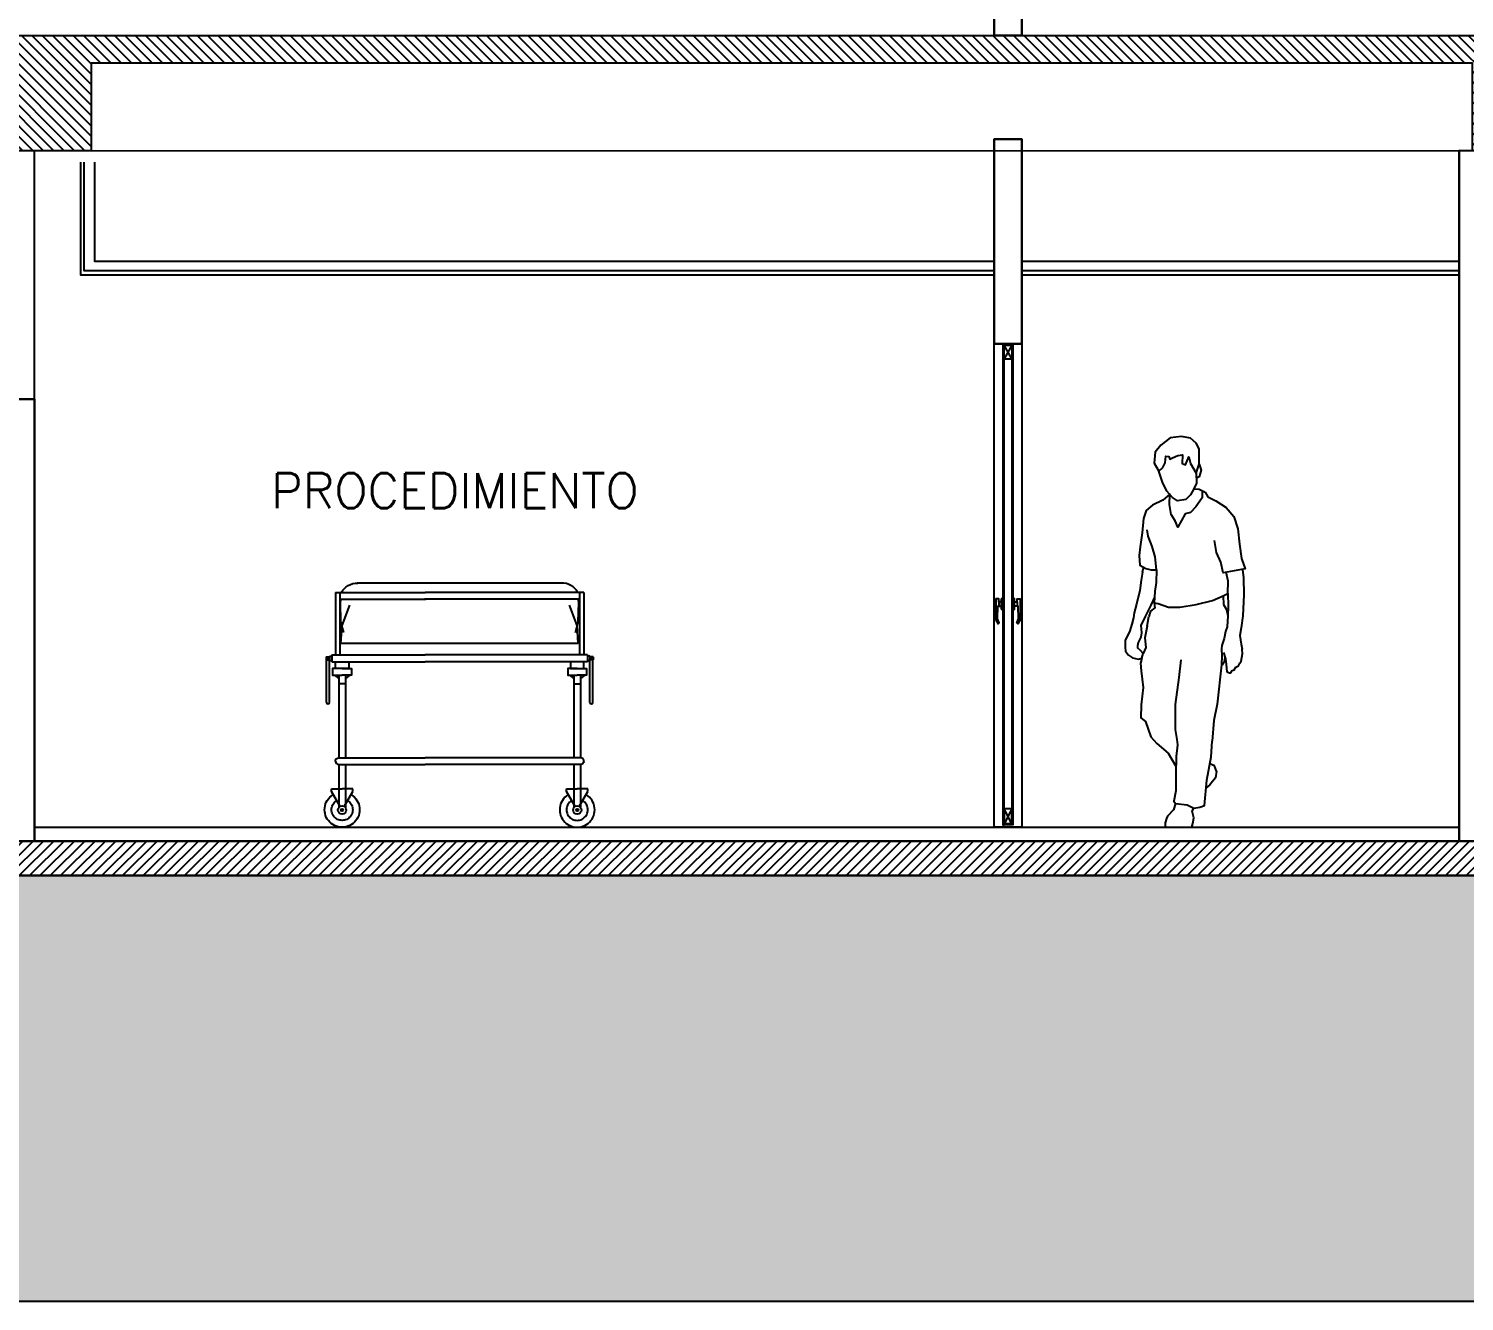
# Model space of a CAD drawing. Header units: millimetres. Extents: x 2056 to 4470, y 1400 to 3101.
# Drawn here: x 2163.26 to 2169.5, y 1469.62 to 1475.15 of the extents above; entities that cross this region are included whole.
import ezdxf

# ---------------------------------------------------------------- set-up
doc = ezdxf.new("R2010")
doc.units = ezdxf.units.MM
for name, color, linetype in [('A-ANNO-TEXT', 190, 'Continuous'), ('A-PLAN-1', 5, 'Continuous'), ('A-PLAN-2', 4, 'Continuous'), ('A-PLAN-3', 3, 'Continuous'), ('A-PLAN-4', 2, 'Continuous'), ('A-PLAN-5', 1, 'Continuous'), ('A-PLAN-6', 9, 'Continuous')]:
    doc.layers.add(name, color=color, linetype=linetype)
doc.layers.add('A-WALL', color=16, linetype='Continuous', lineweight=30)
doc.styles.add('ROMANS', font='romans')

# ---------------------------------------------------------------- blocks, each defined once
blk = doc.blocks.new('CAMILLA ALZ')
at = {"ltscale": 35}
for p, q in [((-0.0463, 1.0188), (0.3437, 1.0188)), ((0.9417, 1.0593), (0.049, 1.0593)), ((1.0337, 1.0188), (0.3437, 1.0188)), ((-0.0263, 0.9892), (0.3464, 0.9892)), ((1.0137, 0.9892), (0.341, 0.9892)), ((1.0093, 0.7972), (-0.0263, 0.7972)), ((-0.0863, 0.7385), (-0.0863, 0.7259)), ((-0.0863, 0.7385), (-0.0713, 0.7385)), ((-0.0863, 0.7357), (-0.0713, 0.7357)), ((-0.0863, 0.7287), (-0.0713, 0.7287)), ((-0.0863, 0.7259), (-0.0713, 0.7259)), ((-0.0851, 0.5408), (-0.0851, 0.7259)), ((-0.0725, 0.5408), (-0.0725, 0.7259)), ((-0.0713, 0.7421), (-0.0713, 0.7224)), ((-0.0713, 0.7421), (-0.0613, 0.7421)), ((-0.0713, 0.7224), (-0.0613, 0.7224)), ((-0.0613, 0.7472), (0.3437, 0.7472)), ((-0.0613, 0.7472), (-0.0613, 0.7172)), ((-0.0613, 0.7172), (0.3437, 0.7172)), ((1.0487, 0.7472), (1.0487, 0.7172)), ((1.0587, 0.7421), (1.0487, 0.7421)), ((1.0587, 0.7224), (1.0487, 0.7224)), ((1.0587, 0.7421), (1.0587, 0.7224)), ((1.0737, 0.7385), (1.0587, 0.7385)), ((1.0737, 0.7357), (1.0587, 0.7357)), ((1.0737, 0.7287), (1.0587, 0.7287)), ((1.0737, 0.7259), (1.0587, 0.7259)), ((1.0599, 0.5408), (1.0599, 0.7259)), ((1.0725, 0.5408), (1.0725, 0.7259)), ((1.0737, 0.7385), (1.0737, 0.7259)), ((-0.0501, 0.6594), (-0.032, 0.6442)), ((-0.032, 0.6594), (-0.032, 0.3003)), ((-0.002, 0.6594), (-0.002, 0.3003)), ((0.016, 0.6594), (-0.002, 0.6442)), ((0.9713, 0.6594), (0.9894, 0.6442)), ((0.9894, 0.6594), (0.9894, 0.3003)), ((1.0194, 0.6594), (1.0194, 0.3003)), ((1.0374, 0.6594), (1.0194, 0.6442)), ((-0.002, 0.621), (-0.032, 0.621)), ((0.9894, 0.621), (1.0194, 0.621)), ((-0.032, 0.3003), (0.3437, 0.3003)), ((-0.032, 0.2703), (-0.032, 0.0857)), ((-0.032, 0.2703), (0.3437, 0.2703)), ((-0.002, 0.2703), (-0.002, 0.0857)), ((1.0194, 0.3003), (0.3437, 0.3003)), ((1.0194, 0.2703), (0.3437, 0.2703)), ((0.9894, 0.2703), (0.9894, 0.0857)), ((1.0194, 0.2703), (1.0194, 0.0857)), ((-0.0638, 0.1656), (-0.0171, 0.1656)), ((-0.0638, 0.1541), (-0.0638, 0.1656)), ((-0.0261, 0.0889), (-0.0638, 0.1541)), ((0.0297, 0.1656), (-0.0171, 0.1656)), ((-0.008, 0.0889), (0.0297, 0.1541)), ((0.0297, 0.1541), (0.0297, 0.1656)), ((0.9577, 0.1656), (1.0044, 0.1656)), ((0.9577, 0.1541), (0.9577, 0.1656)), ((0.9953, 0.0889), (0.9577, 0.1541)), ((1.0511, 0.1656), (1.0044, 0.1656)), ((1.0135, 0.0889), (1.0511, 0.1541)), ((1.0511, 0.1541), (1.0511, 0.1656)), ((-0.032, -0.0003), (-0.032, -0.0018)), ((1.0194, -0.0003), (1.0194, -0.0018))]:
    blk.add_line(p, q, dxfattribs=at)
for p, q in [((1.0487, 0.7472), (0.3437, 0.7472)), ((1.0487, 0.7172), (0.3437, 0.7172))]:
    blk.add_line(p, q)
for points in [[(-0.0463, 1.0188), (-0.0463, 0.7472)], [(-0.0263, 1.0188), (-0.0263, 0.7472)], [(1.0137, 1.0188), (1.0137, 0.7472)], [(1.0337, 1.0188), (1.0337, 0.7472)], [(-0.0219, 0.7972), (-0.0172, 0.8755), (0.0166, 0.9631)], [(1.0093, 0.7972), (1.0046, 0.8755), (0.9708, 0.9631)], [(-0.017, 0.6883), (-0.0581, 0.6883), (-0.0581, 0.6594), (-0.017, 0.6594)], [(-0.017, 0.6883), (0.024, 0.6883), (0.024, 0.6594), (-0.017, 0.6594)], [(1.0044, 0.6883), (0.9633, 0.6883), (0.9633, 0.6594), (1.0044, 0.6594)], [(1.0044, 0.6883), (1.0454, 0.6883), (1.0454, 0.6594), (1.0044, 0.6594)]]:
    blk.add_lwpolyline(points, dxfattribs=at)
for points in [[(-0.0205, 1.0188, -0.279529), (0.0517, 1.0593, 0.016854)], [(1.0078, 1.0188, 0.279529), (0.9357, 1.0593, -0.016854)], [(-0.0091, 0.8448), (-0.0219, 0.8914), (-0.0239, 0.9754, -0.13545), (-0.0205, 0.9892, -0.583623)], [(0.9965, 0.8448), (1.0092, 0.8914), (1.0113, 0.9754, 0.13545), (1.0078, 0.9892, 0.583623)], [(-0.046, 0.2843, -0.406614), (-0.032, 0.3003, -0.36542)], [(-0.046, 0.2843, 0.36542), (-0.032, 0.2704, 0.36542)], [(1.0333, 0.2843, 0.406614), (1.0194, 0.3003, 0.36542)], [(1.0333, 0.2843, -0.36542), (1.0194, 0.2704, -0.36542)]]:
    blk.add_lwpolyline(points, format="xyb", dxfattribs=at)
for points in [[(-0.0463, 0.7172), (0.0123, 0.7172), (0.0123, 0.6883), (-0.0463, 0.6883)], [(1.0337, 0.7172), (0.9751, 0.7172), (0.9751, 0.6883), (1.0337, 0.6883)]]:
    blk.add_lwpolyline(points, close=True, dxfattribs=at)
at = {"ltscale": 35, "extrusion": (1.21641e-30, 5.88867e-15, -1)}
for points in [[(-0.0215, 0.1401), (-0.0236, 0.1389), (-0.0305, 0.1339), (-0.0368, 0.1283), (-0.0427, 0.1219), (-0.0475, 0.1148), (-0.0518, 0.1074), (-0.0549, 0.0996), (-0.0574, 0.0912), (-0.0587, 0.0828), (-0.0592, 0.0744), (-0.0587, 0.0658), (-0.0574, 0.0574), (-0.0549, 0.0493), (-0.0518, 0.0411), (-0.0475, 0.0338), (-0.0427, 0.0269), (-0.0368, 0.0203), (-0.0305, 0.0147), (-0.0236, 0.0099), (-0.016, 0.0056), (-0.0081, 0.0023), (0, 0), (0.0084, -0.0015), (0.017, -0.0018), (0.0254, -0.0015), (0.0338, 0), (0.0422, 0.0023), (0.05, 0.0056), (0.0574, 0.0099), (0.0645, 0.0147), (0.0709, 0.0203), (0.0765, 0.0269), (0.0815, 0.0338), (0.0856, 0.0411), (0.0889, 0.0493), (0.0912, 0.0574), (0.0927, 0.0658), (0.0932, 0.0744), (0.0927, 0.0828), (0.0912, 0.0912), (0.0889, 0.0996), (0.0856, 0.1074), (0.0815, 0.1148), (0.0765, 0.1219), (0.0709, 0.1283), (0.0645, 0.1339), (0.0574, 0.1389), (0.0556, 0.1399)], [(-0.0065, 0.1141), (-0.0075, 0.1135), (-0.0116, 0.1105), (-0.0158, 0.1068), (-0.0191, 0.1032), (-0.0221, 0.0988), (-0.0247, 0.0944), (-0.0265, 0.0898), (-0.0281, 0.0846), (-0.0288, 0.0796), (-0.0291, 0.0744), (-0.0288, 0.0689), (-0.0281, 0.0642), (-0.0265, 0.059), (-0.0246, 0.0541), (-0.0222, 0.05), (-0.0191, 0.0456), (-0.0156, 0.0416), (-0.0119, 0.0383), (-0.0076, 0.0353), (-0.0028, 0.0326), (0.0018, 0.0307), (0.0068, 0.0293), (0.0115, 0.0284), (0.017, 0.0282), (0.0222, 0.0284), (0.0271, 0.0293), (0.0324, 0.0307), (0.0366, 0.0325), (0.0414, 0.0353), (0.0461, 0.0385), (0.0494, 0.0414), (0.0529, 0.0456), (0.0562, 0.05), (0.0585, 0.0541), (0.0605, 0.059), (0.0619, 0.0642), (0.0629, 0.0694), (0.0632, 0.0744), (0.0629, 0.0792), (0.0619, 0.0845), (0.0605, 0.0898), (0.0586, 0.0944), (0.0561, 0.0988), (0.0529, 0.1032), (0.0496, 0.107), (0.0458, 0.1103), (0.0414, 0.1135), (0.0406, 0.114)]]:
    blk.add_lwpolyline(points, dxfattribs=at)
at = {"ltscale": 35, "extrusion": (-1.21641e-30, 5.88867e-15, -1)}
for points in [[(-0.9658, 0.1401), (-0.9637, 0.1389), (-0.9569, 0.1339), (-0.9505, 0.1283), (-0.9447, 0.1219), (-0.9398, 0.1148), (-0.9355, 0.1074), (-0.9325, 0.0996), (-0.9299, 0.0912), (-0.9287, 0.0828), (-0.9282, 0.0744), (-0.9287, 0.0658), (-0.9299, 0.0574), (-0.9325, 0.0493), (-0.9355, 0.0411), (-0.9398, 0.0338), (-0.9447, 0.0269), (-0.9505, 0.0203), (-0.9569, 0.0147), (-0.9637, 0.0099), (-0.9713, 0.0056), (-0.9792, 0.0023), (-0.9873, 0), (-0.9957, -0.0015), (-1.0044, -0.0018), (-1.0127, -0.0015), (-1.0211, 0), (-1.0295, 0.0023), (-1.0374, 0.0056), (-1.0448, 0.0099), (-1.0519, 0.0147), (-1.0582, 0.0203), (-1.0638, 0.0269), (-1.0689, 0.0338), (-1.0729, 0.0411), (-1.0762, 0.0493), (-1.0785, 0.0574), (-1.0801, 0.0658), (-1.0806, 0.0744), (-1.0801, 0.0828), (-1.0785, 0.0912), (-1.0762, 0.0996), (-1.0729, 0.1074), (-1.0689, 0.1148), (-1.0638, 0.1219), (-1.0582, 0.1283), (-1.0519, 0.1339), (-1.0448, 0.1389), (-1.0429, 0.1399)], [(-0.9808, 0.1141), (-0.9798, 0.1135), (-0.9757, 0.1105), (-0.9715, 0.1068), (-0.9683, 0.1032), (-0.9652, 0.0988), (-0.9626, 0.0944), (-0.9609, 0.0898), (-0.9593, 0.0846), (-0.9585, 0.0796), (-0.9582, 0.0744), (-0.9585, 0.0689), (-0.9593, 0.0642), (-0.9609, 0.059), (-0.9627, 0.0541), (-0.9651, 0.05), (-0.9683, 0.0456), (-0.9717, 0.0416), (-0.9755, 0.0383), (-0.9798, 0.0353), (-0.9846, 0.0326), (-0.9891, 0.0307), (-0.9941, 0.0293), (-0.9989, 0.0284), (-1.0044, 0.0282), (-1.0096, 0.0284), (-1.0145, 0.0293), (-1.0197, 0.0307), (-1.0239, 0.0325), (-1.0287, 0.0353), (-1.0335, 0.0385), (-1.0367, 0.0414), (-1.0403, 0.0456), (-1.0436, 0.05), (-1.0458, 0.0541), (-1.0478, 0.059), (-1.0493, 0.0642), (-1.0502, 0.0694), (-1.0505, 0.0744), (-1.0502, 0.0792), (-1.0492, 0.0845), (-1.0478, 0.0898), (-1.0459, 0.0944), (-1.0435, 0.0988), (-1.0403, 0.1032), (-1.037, 0.107), (-1.0332, 0.1103), (-1.0287, 0.1135), (-1.0279, 0.114)]]:
    blk.add_lwpolyline(points, dxfattribs=at)
at = {"ltscale": 35}
for centre, radius in [((-0.0171, 0.0732), 0.0182), ((-0.0171, 0.0732), 0.00518), ((1.0044, 0.0732), 0.0182), ((1.0044, 0.0732), 0.00518)]:
    blk.add_circle(centre, radius, dxfattribs=at)
for centre in [(-0.0788, 0.5408), (1.0662, 0.5408)]:
    blk.add_arc(centre, 0.00628, 180, 0, dxfattribs=at)
blk = doc.blocks.new('2D Human (4)')
for p, q in [((-0.1626, 1.1269), (-0.1614, 1.1291)), ((0.1761, 0.7748), (0.1772, 0.7444)), ((0.1839, 0.7597), (0.1931, 0.7315)), ((0.1772, 0.7444), (0.1758, 0.7057)), ((0.1758, 0.7057), (0.1832, 0.7084)), ((0.1931, 0.7315), (0.1962, 0.7065)), ((0.1962, 0.7065), (0.199, 0.6755))]:
    blk.add_line(p, q)
for points in [[(-0.0789, 1.5634), (-0.0694, 1.5835), (-0.0662, 1.6131), (-0.0535, 1.611), (-0.0493, 1.5993), (-0.0366, 1.6046), (-0.0366, 1.6046), (-0.0143, 1.6152), (0.0058, 1.6184), (0.0047, 1.5803), (0.0196, 1.575), (0.027, 1.5919), (0.0333, 1.6099), (0.0407, 1.5803), (0.0662, 1.538), (0.0789, 1.5782), (0.0789, 1.6448), (0.0651, 1.6692), (0.0418, 1.6904), (0.0016, 1.6978), (-0.0471, 1.6925), (-0.0874, 1.6607), (-0.1128, 1.63), (-0.116, 1.5824), (-0.0969, 1.5475), (-0.0789, 1.5634)], [(0.0789, 1.5782), (0.0873, 1.5517), (0.0789, 1.5231), (0.0667, 1.5163)], [(0.0662, 1.538), (0.0672, 1.4946), (0.0556, 1.4702), (0.0418, 1.4448), (0.0206, 1.4247), (-0.0154, 1.4184), (-0.0366, 1.4332), (-0.062, 1.4607), (-0.08, 1.4999), (-0.0969, 1.5475), (-0.0879, 1.5554)], [(0.092, 1.463), (0.092, 1.4316), (0.0644, 1.3927), (0.0405, 1.3676), (0.0179, 1.3614), (-0.0135, 1.3036), (-0.0248, 1.3312), (-0.0424, 1.3588), (-0.0499, 1.4028), (-0.0493, 1.4469), (-0.0788, 1.4216), (-0.124, 1.399), (-0.1516, 1.3764), (-0.1629, 1.3413), (-0.1692, 1.2798), (-0.178, 1.2183), (-0.1817, 1.1806), (-0.1792, 1.1392), (-0.1529, 1.1242), (-0.1303, 1.1179), (-0.1064, 1.1179), (-0.1127, 1.1756), (-0.1252, 1.2195), (-0.1428, 1.2647), (-0.1478, 1.2923)], [(0.0556, 1.4702), (0.0794, 1.4693), (0.1045, 1.4567), (0.1171, 1.4354), (0.151, 1.4178), (0.1962, 1.389), (0.2288, 1.3501), (0.2464, 1.2974), (0.2539, 1.2296), (0.2627, 1.1681), (0.2784, 1.1225), (0.1836, 1.1053), (0.1723, 1.1518), (0.1535, 1.1932), (0.146, 1.2459)], [(-0.1679, 1.1079), (-0.1626, 1.1269)], [(-0.1679, 1.1079), (-0.1729, 1.074), (-0.1792, 1.0288), (-0.193, 0.9698), (-0.2031, 0.9322), (-0.2068, 0.9096)], [(-0.1064, 1.1179), (-0.1077, 1.0639), (-0.1139, 1.0238), (-0.1164, 0.9748), (-0.0989, 0.9723), (-0.0549, 0.956), (-0.0047, 0.956), (0.0656, 0.9673), (0.1372, 0.9849), (0.1824, 1.005), (0.2037, 1.0163), (0.205, 1.069), (0.1967, 1.1081), (0.1967, 1.1081)], [(0.2668, 1.1204), (0.2711, 1.0836), (0.2725, 1.0099), (0.269, 0.9193), (0.2619, 0.8669), (0.2562, 0.8336), (0.2612, 0.7953), (0.2661, 0.7741)], [(-0.1152, 0.9993), (-0.1313, 0.9653), (-0.1561, 0.9157), (-0.1753, 0.8768), (-0.1738, 0.8626), (-0.1724, 0.8449), (-0.1746, 0.8258), (-0.1859, 0.8031), (-0.1887, 0.7883)], [(0.2037, 1.0163), (0.2045, 0.961), (0.2037, 0.9184), (0.2002, 0.8704), (0.1939, 0.8499), (0.1868, 0.8208), (0.1769, 0.7904), (0.1761, 0.7748)], [(0.1824, 1.005), (0.1849, 0.9686), (0.1974, 0.946), (0.2037, 0.9184)], [(-0.1164, 0.9748), (-0.1139, 0.9535), (-0.1328, 0.9397), (-0.1403, 0.9159)], [(-0.2068, 0.9096), (-0.2135, 0.8824), (-0.2242, 0.8485), (-0.2426, 0.8123), (-0.2433, 0.7826)], [(-0.1468, 0.8735), (-0.1571, 0.8237), (-0.1529, 0.7805), (-0.1646, 0.7546)], [(-0.1468, 0.8735), (-0.1403, 0.9159)], [(-0.2433, 0.7826), (-0.2415, 0.7645), (-0.228, 0.7474), (-0.2111, 0.7363), (-0.1844, 0.7297), (-0.1709, 0.7342), (-0.1646, 0.7546), (-0.1754, 0.7687), (-0.1888, 0.7797)], [(-0.1887, 0.7883), (-0.1888, 0.7797)], [(0.199, 0.6755), (0.21, 0.6713), (0.216, 0.6717), (0.2219, 0.6815), (0.2304, 0.684), (0.2388, 0.6963), (0.2501, 0.7012), (0.255, 0.7128), (0.2617, 0.722), (0.2674, 0.753), (0.2661, 0.7741)], [(-0.1709, 0.7342), (-0.1766, 0.7123), (-0.1727, 0.6802)], [(-0.0001, 0.7271), (-0.0095, 0.6511), (-0.0255, 0.5339), (-0.0255, 0.4246), (-0.0175, 0.382)], [(0.1758, 0.7057), (0.1576, 0.5347), (0.1432, 0.4639), (0.1348, 0.3738)], [(0.1832, 0.7084), (0.1895, 0.7206), (0.1915, 0.7363)], [(-0.1727, 0.6802), (-0.1644, 0.6068), (-0.1728, 0.5323), (-0.1752, 0.4759), (-0.1548, 0.4602), (-0.1308, 0.393), (-0.1055, 0.3642)], [(-0.0175, 0.382), (-0.0156, 0.3579), (-0.0215, 0.3075), (-0.0232, 0.2309), (-0.0224, 0.1577), (-0.0308, 0.114), (-0.024, 0.103), (0.0273, 0.098), (0.0559, 0.0828), (0.0812, 0.087), (0.1014, 0.0946), (0.1115, 0.2048), (0.1308, 0.3058), (0.1348, 0.3738)], [(-0.1055, 0.3642), (-0.0552, 0.3218), (-0.0224, 0.2654)], [(0.1536, 0.2444), (0.1452, 0.2662), (0.125, 0.2754)], [(0.1536, 0.2444), (0.1494, 0.2141), (0.125, 0.1838), (0.1082, 0.1695)], [(-0.024, 0.103), (-0.0325, 0.0753), (-0.0586, 0.0483), (-0.0636, 0.0382), (-0.0694, 0.0197), (-0.0696, 0.0063), (-0.0663, 0), (0, 0), (0.0472, 0), (0.0511, 0.0162), (0.0551, 0.0412), (0.0488, 0.0698), (0.0559, 0.0828)]]:
    blk.add_lwpolyline(points)
blk = doc.blocks.new('PUERTA  Ma CT')
for p, q in [((0.1129, 2.035), (0.145, 2.095)), ((0.1129, 2.095), (0.145, 2.035)), ((0.145, 2.035), (0.1129, 2.035)), ((0.1129, 0.015), (0.145, 0.08)), ((0.1129, 0.08), (0.145, 0.015)), ((0.15, 0.01), (0.15, 0))]:
    blk.add_line(p, q)
for points in [[(0.15, 2.1), (0.1079, 2.1), (0.1079, 0.01), (0.15, 0.01)], [(0.145, 2.095), (0.1129, 2.095), (0.1129, 0.015), (0.145, 0.015)], [(0.1129, 0.08), (0.145, 0.08), (0.145, 0.015), (0.1129, 0.015)]]:
    blk.add_lwpolyline(points, close=True)
for points in [[(0.1079, 0.9401), (0.1004, 0.9481), (0.1004, 0.9922), (0.1079, 1.0002)], [(0.15, 0.9401), (0.1574, 0.9481), (0.1574, 0.9922), (0.15, 1.0002)], [(0.0894, 0.9793), (0.0894, 0.9922), (0.0759, 0.9922), (0.0759, 0.9016), (0.0858, 0.8839), (0.0905, 0.8881), (0.0827, 0.9052), (0.0848, 0.9613), (0.0894, 0.9613)], [(0.1004, 0.9793), (0.0894, 0.9793), (0.0894, 0.9611), (0.1004, 0.9611)], [(0.1574, 0.9793), (0.1684, 0.9793), (0.1684, 0.9611), (0.1574, 0.9611)], [(0.1684, 0.9793), (0.1684, 0.9922), (0.1819, 0.9922), (0.1819, 0.9016), (0.1721, 0.8839), (0.1674, 0.8881), (0.1752, 0.9052), (0.1731, 0.9613), (0.1684, 0.9613)]]:
    blk.add_lwpolyline(points)
blk = doc.blocks.new('placa-cte')
at = {"layer": 'A-PLAN-5'}
h = blk.add_hatch(dxfattribs=at)
h.set_pattern_fill('ANSI31', color=256, scale=0.01, angle=90, style=0)
h.set_pattern_definition([(135, (-989183.659403, -1733165.448907), (-0.02245064030267, -0.02245064030267), [])])
h.paths.add_polyline_path([(0, 0.5), (21.1484, 0.5), (21.1485, -0.0001), (20.6484, -0.0001), (20.6484, 0.3799), (14.4728, 0.3799), (14.4728, 0), (13.9728, 0), (13.9728, 0.3799), (8.4106, 0.3799), (8.4106, 0), (7.9106, 0), (7.9106, 0.3799), (1.9078, 0.3799), (1.9078, 0), (1.4078, 0), (1.4078, 0.3799), (0.1983, 0.3799), (0.1983, 0.0001), (0, 0.0001)])
at = {"layer": 'A-PLAN-1', "elevation": 0.2289}
blk.add_lwpolyline([(0, 0.5), (21.1484, 0.5), (21.1485, -0.0001), (20.6484, -0.0001), (20.6484, 0.3799), (14.4728, 0.3799), (14.4728, 0), (13.9728, 0), (13.9728, 0.3799), (8.4106, 0.3799), (8.4106, 0), (7.9106, 0), (7.9106, 0.3799), (1.9078, 0.3799), (1.9078, 0), (1.4078, 0), (1.4078, 0.3799), (0.1983, 0.3799), (0.1983, 0.0001), (0, 0.0001), (0, 0.5)], close=True, dxfattribs=at)

msp = doc.modelspace()

# ---------------------------------------------------------------- hatches: boundary and pattern name
at = {"layer": 'A-PLAN-5'}
h = msp.add_hatch(dxfattribs=at)
h.set_pattern_fill('ANSI31', color=256, scale=0.01, style=0)
h.set_pattern_definition([(45, (-986882.03835, -1731690.825762), (-0.02245064030267, 0.02245064030267), [])])
h.paths.add_polyline_path([(2136.1935, 1471.6231), (2183.4388, 1471.6231), (2183.4388, 1471.4731), (2136.1935, 1471.4731)])
at = {"layer": 'A-PLAN-6'}
h = msp.add_hatch(dxfattribs=at)
h.set_pattern_fill('AR-PARQ1', color=256, scale=0.002, angle=45, style=0)
h.set_pattern_definition([(135, (-987022.03835, -1731690.82576), (-0.86210458762, 1e-15), [0.6096, -0.6096]), (135, (-987021.9665, -1731690.7539), (-0.86210458762, 1e-15), [0.6096, -0.6096]), (135, (-987021.89467, -1731690.6821), (-0.86210458762, 1e-15), [0.6096, -0.6096]), (135, (-987021.8228, -1731690.61024), (-0.86210458762, 1e-15), [0.6096, -0.6096]), (135, (-987021.751, -1731690.5384), (-0.86210458762, 1e-15), [0.6096, -0.6096]), (135, (-987021.67914, -1731690.46655), (-0.86210458762, 1e-15), [0.6096, -0.6096]), (135, (-987021.6073, -1731690.3947), (-0.86210458762, 1e-15), [0.6096, -0.6096]), (45, (-987022.4694, -1731690.3947), (0.86210458762, -1e-15), [0.6096, -0.6096]), (45, (-987022.54124, -1731690.32287), (0.86210458762, -1e-15), [0.6096, -0.6096]), (45, (-987022.6131, -1731690.251), (0.86210458762, -1e-15), [0.6096, -0.6096]), (45, (-987022.6849, -1731690.1792), (0.86210458762, -1e-15), [0.6096, -0.6096]), (45, (-987022.7568, -1731690.10734), (0.86210458762, -1e-15), [0.6096, -0.6096]), (45, (-987022.8286, -1731690.0355), (0.86210458762, -1e-15), [0.6096, -0.6096]), (45, (-987022.90045, -1731689.96366), (0.86210458762, -1e-15), [0.6096, -0.6096])])
h.paths.add_polyline_path([(2136.1935, 1471.4731), (2136.1935, 1469.6231), (2197.9874, 1469.6231), (2197.9874, 1471.4481), (2186.2003, 1471.4481), (2186.2003, 1471.6231), (2183.4388, 1471.6231), (2183.4388, 1471.4731)])

# ---------------------------------------------------------------- linework, layer by layer
at = {"layer": 'A-PLAN-2'}
for points in [[(2163.2833, 1471.6831), (2169.473, 1471.6831)], [(2136.1935, 1471.4731), (2136.1935, 1469.6231), (2197.9874, 1469.6231), (2197.9874, 1471.4481), (2186.2003, 1471.4481), (2186.2003, 1471.6231), (2183.4388, 1471.6231), (2183.4388, 1471.4731), (2136.1935, 1471.4731)]]:
    msp.add_lwpolyline(points, dxfattribs=at)
at = {"layer": 'A-PLAN-4'}
for points in [[(2163.4833, 1474.5731), (2163.4833, 1474.0831), (2167.453, 1474.0831)], [(2163.4983, 1474.5731), (2163.4983, 1474.1031), (2167.453, 1474.1031)], [(2163.5433, 1474.5731), (2163.5433, 1474.1431), (2167.453, 1474.1431)], [(2167.573, 1474.1431), (2169.473, 1474.1431)], [(2167.573, 1474.1031), (2169.473, 1474.1031)], [(2167.573, 1474.0831), (2169.473, 1474.0831)]]:
    msp.add_lwpolyline(points, dxfattribs=at)
at = {"layer": 'A-PLAN-6'}
msp.add_line((2163.2833, 1473.5431), (2163.2833, 1474.6232), dxfattribs=at)
for points in [[(2161.771, 1474.6232), (2182.2695, 1474.6231)], [(2163.283, 1474.6232), (2182.4282, 1474.6231)], [(2167.453, 1471.6831), (2167.453, 1473.7831), (2167.573, 1473.7831), (2167.573, 1471.6831), (2167.453, 1471.6831)]]:
    msp.add_lwpolyline(points, dxfattribs=at)
at = {"layer": 'A-WALL'}
for points in [[(2167.573, 1475.1231), (2167.453, 1475.1231), (2167.453, 1477.6431), (2167.573, 1477.6431)], [(2167.573, 1473.7831), (2167.453, 1473.7831), (2167.453, 1474.6732), (2167.573, 1474.6732)], [(2169.593, 1471.6231), (2169.473, 1471.6231), (2169.473, 1474.6232), (2169.593, 1474.6231)], [(2163.2833, 1471.6831), (2163.2833, 1473.5431), (2163.1333, 1473.5431), (2163.1333, 1471.6231), (2163.2833, 1471.6231)], [(2136.1935, 1471.6231), (2183.4388, 1471.6231), (2183.4388, 1471.4731), (2136.1935, 1471.4731)]]:
    msp.add_lwpolyline(points, close=True, dxfattribs=at)
at = {"layer": 'A-WALL', "const_width": 0.01}
msp.add_lwpolyline([(2163.1333, 1471.6231), (2186.2003, 1471.6231)], dxfattribs=at)

# ---------------------------------------------------------------- block references
at = {"color": 4}
msp.add_blockref('placa-cte', (2161.6211, 1474.6231), dxfattribs=at)
at = {"layer": 'A-PLAN-3', "color": 4}
msp.add_blockref('CAMILLA ALZ', (2164.6369, 1471.6848), dxfattribs=at)
at = {"layer": 'A-PLAN-4', "xscale": -1}
msp.add_blockref('PUERTA  Ma CT', (2167.6419, 1471.6831), dxfattribs=at)
at = {"layer": 'A-PLAN-5'}
msp.add_blockref('2D Human (4)', (2168.2648, 1471.6831), dxfattribs=at)

# ---------------------------------------------------------------- texts
at = {"layer": 'A-ANNO-TEXT', "style": 'ROMANS'}
msp.add_text('PROCEDIMIENTO', height=0.15271, dxfattribs=at).set_placement((2164.3114, 1473.0692))

doc.saveas('drawing.dxf')
